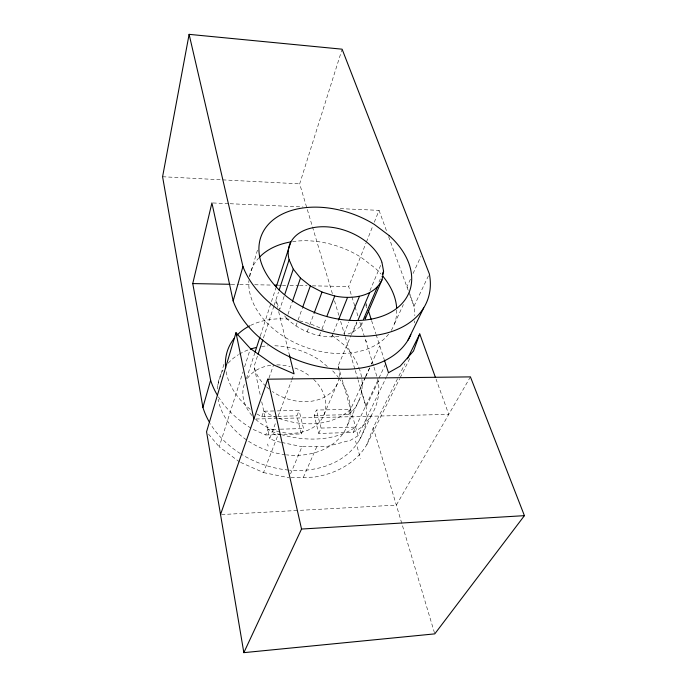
<?xml version="1.0" encoding="UTF-8"?>
<svg xmlns="http://www.w3.org/2000/svg" width="687" height="687" viewBox="0 0 687 687"><rect width="100%" height="100%" fill="white"/><g stroke="black" fill="none" stroke-linecap="round" stroke-linejoin="round"><path stroke-width="0.52" stroke-dasharray="3.44 2.58" d="M217.822 384.978L224.039 363.844M249.69 276.569L257.702 249.321M332.379 293.658L299.669 183.867L341.783 50.211M239.626 461.965L219.179 446.808L243.009 371.89M244.615 366.832L250.412 348.61M246.47 378.657L254.722 353.221M260.33 335.926L275.848 288.102M260.158 394.544L254.07 366.454L257.754 355.239M263.447 337.918L273.821 306.316M274.156 305.303L278.493 292.112M284.117 296.389L279.712 309.511L275.83 300.202L277.634 307.467M338.94 336.252C319.944 339.06 300.322 331.392 286.565 318.339L287.604 315.316M287.956 314.311L292.138 302.237M268.978 378.039L273.572 364.891M256.826 413.943L261.807 416.674L263.765 411.195L275.539 410.938M295.917 326.016L297.72 321.009M298.081 320.005L302.4 307.982M218.389 396.871A87.996 66.089 20.8 0 0 253.245 429.461L265.723 434.965L267.732 429.53L279.308 429.212M307.115 331.976L309.356 325.99M309.725 324.985L314.199 313.014M280.674 442.248L275.607 441.191L269.699 438.581L275.925 422.041M278.192 416.013L291.425 380.864M291.803 379.859L293.692 374.844M290.987 477.714L313.753 477.156A93.93 72.444 20.9 0 0 366.841 444.618L373.23 427.735L398.391 377.017M240.579 462.385L263.525 472.579L277.711 435.713L271.769 433.093M319.326 335.737L321.645 329.786M322.031 328.79L326.273 317.866M265.723 434.965L301.284 433.926L296.921 415.858L299.077 410.431L276.603 410.912M354.732 305.861L348.67 286.531L366.025 243.009M366.42 242.013L372.732 226.186M374.303 222.227L379.044 210.359L338.33 208.547M331.632 337.042L333.229 333.092M333.624 332.096L338.39 320.236M301.284 433.926L303.508 428.542L299.077 410.431M343.938 333.839L348.833 322.014M373.968 367.133L378.357 381.139A87.996 66.089 20.8 0 1 359.868 428.422L353.144 432.432L318.768 433.437L314.182 415.455L316.441 410.053L350.576 409.323C331.246 427.056 301.275 426.713 277.866 417.971M290.558 473.884L301.979 446.687L327.682 446.292L350.662 440.187L358.107 435.713L386.188 377.507M339.172 376.674A44.208 32.967 20.7 0 0 338.184 365.853L350.963 335.608M351.375 334.638L356.733 321.954M369.941 290.687L381.938 262.271M348.034 333.976L352.955 332.156L357.111 322.332M378.966 282.091L381.483 276.217M352.955 332.156L360.46 326.394L362.143 322.478M324.024 414.656L337.549 383.2M318.768 433.437L321.095 428.078L316.441 410.053M303.328 477.413L316.887 446.464M314.182 415.455L348.129 414.665L365.158 377.532M365.604 376.57L369.58 367.897M371.341 364.05L379.739 345.75M365.347 377.498L360.495 388.061L366.111 406.902A85.36 65.806 20.9 0 1 289.596 470.157M365.785 376.536L369.752 367.888M371.512 364.05L372.397 362.126M410.422 279.248L406.927 286.883L408.585 290.343M413.05 273.529L420.925 256.371M347.716 424.592L359.67 398.812M394.501 323.671L403.372 304.547M353.144 432.432L385.639 363.955M378.357 381.139L366.111 406.902L358.047 379.851M428.448 275.822L413.978 306.247A95.691 66.304 20.6 0 1 414.819 315.711M386.644 376.553L388.49 372.74M359.258 440.315L371.693 414.759M398.864 376.055L405.038 363.621M366.841 444.618L399.688 378.735M400.16 377.781L410.637 356.768M470.423 376.888L396.339 505.125L299.369 510.364M360.46 326.394L363.595 321.456M348.129 414.665L352.586 410.878A70.349 52.796 20.8 0 0 359.524 369.194M221.575 514.563L298.304 510.424M280.365 429.177L303.508 428.542M321.095 428.078L355.66 427.125C334.148 441.501 306.007 441.389 281.79 434.759M261.807 416.674L276.698 416.331M277.763 416.305L296.921 415.858M255.985 419.001L277.402 418.486M278.475 418.46L448.766 414.373L436.073 379.19M231.193 284.306L238.664 284.444M239.737 284.47L250.412 284.667M254.688 284.753L271.777 285.071M278.183 285.199L281.387 285.26M282.451 285.277L285.655 285.337M289.931 285.423L298.476 285.577M299.541 285.603L307.012 285.74M312.353 285.844L348.67 286.531M212.987 202.966L229.054 203.678M230.128 203.73L302.976 206.976M162.587 176.739L299.669 183.867M263.525 472.579L288.935 477.766M281.696 442.462L301.979 446.687M280.751 434.545L277.642 433.892L267.732 429.53M276.887 417.67L273.958 416.786L263.765 411.195M332.079 335.204L343.706 344.642A70.349 52.796 20.8 0 1 359.189 368.258M327.33 366.463L320.005 360.392A68.236 52.581 20.8 0 0 273.34 345.741M365.587 340.443L366.892 341.774M208.556 434.141L219.179 446.808M284.693 315.926L286.565 318.339M379.044 210.359L386.747 231.502M388.576 236.534L407.984 289.785M409.744 294.629L413.978 306.247L408.928 291.34M365.707 302.469L367.013 306.496M371.581 320.589L375.823 333.667M376.15 334.672L383.999 358.897M355.05 306.874L358.245 317.05M359.842 322.134L373.651 366.128M373.23 427.735L434.777 633.869M334.517 300.837L338.794 315.204M340.632 321.361L344.908 335.728M345.218 336.75L354.999 369.589M355.299 370.619L357.747 378.82M338.184 365.853L341.928 378.992M342.22 380.005L358.107 435.713M355.557 440.994L360.546 458.693M278.656 311.615L289.442 355.17M261.738 401.826L269.699 438.581M267.655 444L268.119 446.164M365.862 304.47L366.66 309.476M338.94 378.202A68.236 52.581 20.8 0 1 343.131 433.394A68.236 52.581 20.8 0 1 286.445 454.863M285.371 454.734A68.236 52.581 20.8 0 1 218.148 399.31M217.444 388.971A68.236 52.581 20.8 0 1 223.069 370.053M228.127 363.183A68.236 52.581 20.8 0 1 238.466 354.647M239.359 354.106A68.236 52.581 20.8 0 1 249.475 349.443M261.567 346.514A68.236 52.581 20.8 0 1 267.99 345.862M332.706 370.911A68.236 52.581 20.8 0 1 338.305 377.352M288.514 470.063A85.36 65.806 20.9 0 1 241.249 454.15M240.347 453.583A85.36 65.806 20.9 0 1 210.299 423.69M313.676 379.43A42.62 32.813 20.8 0 1 322.203 418.314A42.62 32.813 20.8 0 1 281.816 432.355M279.807 431.925A42.62 32.813 20.8 0 1 255.401 419.104M251.94 415.515A42.62 32.813 20.8 0 1 244.615 383.664M247.423 378.425A42.62 32.813 20.8 0 1 272.722 365.08M276.835 364.874A42.62 32.813 20.8 0 1 290.197 366.557M294.912 368.009A42.62 32.813 20.8 0 1 310.524 376.674M339.052 377.635A44.208 32.967 20.7 0 1 272.395 391.538M269.029 389.031A44.208 32.967 20.7 0 1 266.659 386.996M265.903 386.3A44.208 32.967 20.7 0 1 254.07 366.454M388.602 334.174A76.489 52.959 20.6 0 1 303.431 346.446A76.489 52.959 20.6 0 1 248.892 280.597M249.433 276.449A76.489 52.959 20.6 0 1 258.621 258.106M292.576 241.626A76.489 52.959 20.6 0 1 361.173 257.376L375.591 268.48A76.489 52.959 20.6 0 1 380.942 273.967M396.751 309.957A76.489 52.959 20.6 0 1 390.972 330.842M414.536 320.889A95.691 66.304 20.6 0 1 414.27 322.924M250.197 409.289A70.349 52.796 20.8 0 1 225.886 370.164M250.532 325.44A70.349 52.796 20.8 0 1 289.991 319.318M299.506 320.881A70.349 52.796 20.8 0 1 323.551 329.794"/><path stroke-width="1.03" d="M365.536 317.102L365.166 318.991L382.006 279.832L383.578 271.322L381.938 262.271A49.421 32.942 20.5 0 0 324.934 226.762A49.421 32.942 20.5 0 0 289.124 259.746L279.154 290.086M189.114 34.35L242.949 266.496A99.022 66.124 20.5 0 0 355.033 336.304A99.022 66.124 20.5 0 0 429.358 273.924L342.109 49.189L189.114 34.35L162.587 176.739L202.914 407.382A85.36 65.806 20.9 0 0 209.191 421.818M217.29 395.068A87.996 66.089 20.8 0 1 210.617 380.272L192.746 283.576L211.914 202.923L233.151 300.949A95.691 66.304 20.6 0 0 321.37 367.047A95.691 66.304 20.6 0 0 410.86 334.698M202.914 407.382L210.617 380.272M233.151 300.949L242.949 266.496M289.442 355.17L294.07 373.84L273.572 364.891L250.412 348.61L235.985 332.706L206.564 431.771L243.842 652.65L434.777 633.869L524.413 515.654L470.423 376.888L267.75 379.181L220.51 514.615M255.049 352.208L260.004 336.948M276.174 287.089L290.695 242.322M258.089 354.226L262.778 339.953M284.796 294.371L293.272 269.132L289.124 259.746M292.482 301.232L300.494 278.089L293.272 269.132M302.761 306.977L310.318 285.929L300.494 278.089M435.343 377.18L419.748 333.951L413.497 351.04L400.152 366.162L388.49 372.74L384.334 359.902M314.199 313.014L322.023 292.061L310.318 285.929M327.038 315.874L334.749 296.011C351.546 299.42 373.762 297.153 382.006 279.832M338.794 319.249L347.536 297.488M349.649 320.048L359.43 296.406M357.936 320.365L369.572 292.868M382.324 274.259L383.578 271.322M363.397 319.532L377.257 287.192M243.842 652.65L301.533 529.042L267.75 379.181M407.992 340.185L423.716 307.87M407.408 358.837L419.748 333.951M301.533 529.042L524.413 515.654M192.746 283.576L230.119 284.289M274.98 285.139L277.11 285.174M322.023 292.061L334.749 296.011M368.318 310.524L371.255 319.584M235.985 332.706L253.838 419.053M250.446 349.116A68.236 52.581 20.8 0 1 256.406 347.467M259.317 257.359A76.489 52.959 20.6 0 1 290.61 241.944M383.045 276.432A76.489 52.959 20.6 0 1 396.665 307.931M225.628 368.069A70.349 52.796 20.8 0 1 234.138 338.433M236.989 335.179A70.349 52.796 20.8 0 1 249.579 325.921M389.323 235.693L374.338 224.434A79.142 52.805 20.5 0 0 259.257 243.739A79.142 52.805 20.5 0 0 361.139 320.357A79.142 52.805 20.5 0 0 389.323 235.693"/></g></svg>
